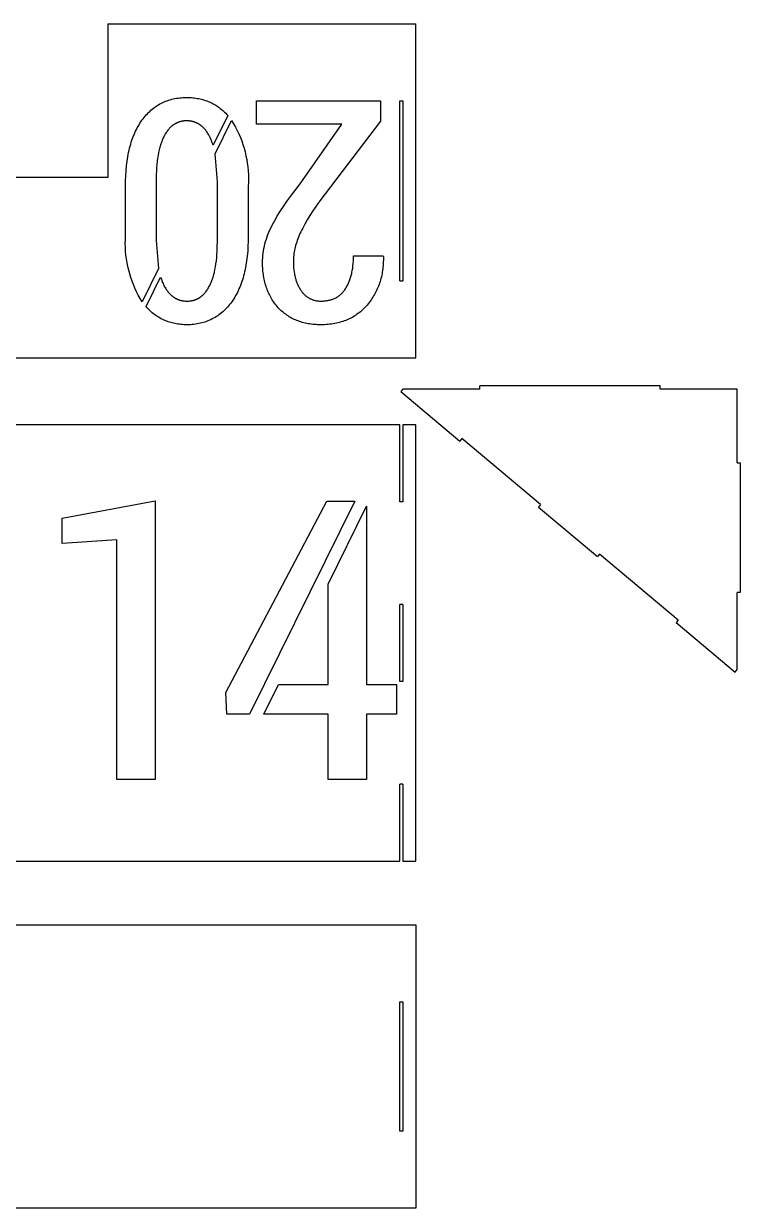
# Model space of a CAD drawing. Header units: inches. Extents: x -28 to 28, y 0 to 215.
# Drawn here: x -0.28 to 27.65, y 169.3 to 215.47 of the extents above; entities that cross this region are included whole.
import ezdxf

# ---------------------------------------------------------------- set-up
doc = ezdxf.new("R2010")
doc.units = ezdxf.units.IN
doc.header["$MEASUREMENT"] = 0
doc.layers.add('Linework', color=7, linetype='Continuous', true_color=0x000000)

msp = doc.modelspace()

# ---------------------------------------------------------------- linework, layer by layer
at = {"layer": 'Linework'}
for p, q in [((3, 215.469), (15, 215.469)), ((3, 215.469), (3, 209.469)), ((15, 202.447), (15, 215.469)), ((5.035, 212.342), (5.089, 212.371)), ((5.089, 212.371), (5.144, 212.398)), ((5.144, 212.398), (5.199, 212.423)), ((5.199, 212.423), (5.256, 212.447)), ((5.256, 212.447), (5.314, 212.468)), ((5.314, 212.468), (5.372, 212.488)), ((5.372, 212.488), (5.431, 212.507)), ((5.431, 212.507), (5.492, 212.523)), ((5.492, 212.523), (5.553, 212.538)), ((5.553, 212.538), (5.615, 212.551)), ((5.615, 212.551), (5.678, 212.562)), ((5.678, 212.562), (5.741, 212.572)), ((5.741, 212.572), (5.806, 212.58)), ((5.806, 212.58), (5.872, 212.586)), ((5.872, 212.586), (5.938, 212.59)), ((5.938, 212.59), (6.006, 212.593)), ((6.006, 212.593), (6.074, 212.593)), ((6.074, 212.593), (6.135, 212.593)), ((6.135, 212.593), (6.195, 212.591)), ((6.195, 212.591), (6.255, 212.587)), ((6.255, 212.587), (6.313, 212.582)), ((6.313, 212.582), (6.372, 212.576)), ((6.372, 212.576), (6.429, 212.569)), ((6.429, 212.569), (6.486, 212.56)), ((6.486, 212.56), (6.542, 212.55)), ((6.542, 212.55), (6.597, 212.538)), ((6.597, 212.538), (6.651, 212.525)), ((6.651, 212.525), (6.705, 212.511)), ((6.705, 212.511), (6.759, 212.495)), ((6.759, 212.495), (6.811, 212.478)), ((6.811, 212.478), (6.863, 212.459)), ((6.863, 212.459), (6.914, 212.439)), ((6.914, 212.439), (6.964, 212.418)), ((6.964, 212.418), (7.014, 212.395)), ((7.014, 212.395), (7.063, 212.371)), ((7.063, 212.371), (7.111, 212.346)), ((8.796, 211.559), (8.796, 212.469)), ((8.796, 212.469), (13.626, 212.469)), ((13.626, 212.469), (13.626, 211.671)), ((14.375, 212.469), (14.5, 212.469)), ((14.375, 205.447), (14.375, 212.469)), ((14.5, 212.469), (14.5, 205.447)), ((4.457, 211.863), (4.5, 211.912)), ((4.5, 211.912), (4.544, 211.96)), ((4.544, 211.96), (4.589, 212.006)), ((4.589, 212.006), (4.635, 212.05)), ((4.635, 212.05), (4.682, 212.093)), ((4.682, 212.093), (4.73, 212.134)), ((4.73, 212.134), (4.778, 212.173)), ((4.778, 212.173), (4.828, 212.21)), ((4.828, 212.21), (4.878, 212.246)), ((4.878, 212.246), (4.93, 212.28)), ((4.93, 212.28), (4.982, 212.312)), ((4.982, 212.312), (5.035, 212.342)), ((7.111, 212.346), (7.159, 212.319)), ((7.159, 212.319), (7.206, 212.291)), ((7.206, 212.291), (7.252, 212.262)), ((7.252, 212.262), (7.297, 212.231)), ((7.297, 212.231), (7.342, 212.199)), ((7.342, 212.199), (7.386, 212.165)), ((7.386, 212.165), (7.429, 212.13)), ((7.429, 212.13), (7.472, 212.094)), ((7.472, 212.094), (7.514, 212.056)), ((7.514, 212.056), (7.555, 212.017)), ((7.555, 212.017), (7.595, 211.977)), ((7.595, 211.977), (7.635, 211.935)), ((7.635, 211.935), (7.674, 211.892)), ((4.148, 211.406), (4.182, 211.469)), ((4.182, 211.469), (4.218, 211.53)), ((4.218, 211.53), (4.255, 211.589)), ((4.255, 211.589), (4.293, 211.647)), ((4.293, 211.647), (4.333, 211.704)), ((4.333, 211.704), (4.373, 211.758)), ((4.373, 211.758), (4.415, 211.811)), ((4.415, 211.811), (4.457, 211.863)), ((5.461, 211.449), (5.436, 211.424)), ((5.474, 211.46), (5.461, 211.449)), ((5.487, 211.471), (5.474, 211.46)), ((5.5, 211.482), (5.487, 211.471)), ((5.513, 211.493), (5.5, 211.482)), ((5.526, 211.503), (5.513, 211.493)), ((5.54, 211.514), (5.526, 211.503)), ((5.553, 211.523), (5.54, 211.514)), ((5.567, 211.533), (5.553, 211.523)), ((5.581, 211.542), (5.567, 211.533)), ((5.595, 211.551), (5.581, 211.542)), ((5.609, 211.56), (5.595, 211.551)), ((5.623, 211.568), (5.609, 211.56)), ((5.637, 211.576), (5.623, 211.568)), ((5.652, 211.584), (5.637, 211.576)), ((5.667, 211.591), (5.652, 211.584)), ((5.681, 211.599), (5.667, 211.591)), ((5.696, 211.605), (5.681, 211.599)), ((5.711, 211.612), (5.696, 211.605)), ((5.726, 211.618), (5.711, 211.612)), ((5.741, 211.624), (5.726, 211.618)), ((5.757, 211.63), (5.741, 211.624)), ((5.772, 211.635), (5.757, 211.63)), ((5.788, 211.641), (5.772, 211.635)), ((5.804, 211.645), (5.788, 211.641)), ((5.82, 211.65), (5.804, 211.645)), ((5.836, 211.654), (5.82, 211.65)), ((5.852, 211.658), (5.836, 211.654)), ((5.868, 211.662), (5.852, 211.658)), ((5.885, 211.665), (5.868, 211.662)), ((5.901, 211.668), (5.885, 211.665)), ((5.918, 211.671), (5.901, 211.668)), ((5.935, 211.674), (5.918, 211.671)), ((5.952, 211.676), (5.935, 211.674)), ((5.969, 211.678), (5.952, 211.676)), ((5.986, 211.679), (5.969, 211.678)), ((6.003, 211.681), (5.986, 211.679)), ((6.038, 211.682), (6.003, 211.681)), ((6.074, 211.683), (6.038, 211.682)), ((6.11, 211.682), (6.074, 211.683)), ((6.145, 211.681), (6.11, 211.682)), ((6.18, 211.678), (6.145, 211.681)), ((6.197, 211.676), (6.18, 211.678)), ((6.215, 211.674), (6.197, 211.676)), ((6.232, 211.671), (6.215, 211.674)), ((6.248, 211.668), (6.232, 211.671)), ((6.265, 211.665), (6.248, 211.668)), ((6.282, 211.662), (6.265, 211.665)), ((6.298, 211.658), (6.282, 211.662)), ((6.315, 211.654), (6.298, 211.658)), ((6.331, 211.65), (6.315, 211.654)), ((6.347, 211.645), (6.331, 211.65)), ((6.363, 211.64), (6.347, 211.645)), ((6.379, 211.635), (6.363, 211.64)), ((6.394, 211.63), (6.379, 211.635)), ((6.41, 211.624), (6.394, 211.63)), ((6.425, 211.618), (6.41, 211.624)), ((6.441, 211.612), (6.425, 211.618)), ((6.456, 211.605), (6.441, 211.612)), ((6.471, 211.598), (6.456, 211.605)), ((6.486, 211.591), (6.471, 211.598)), ((6.5, 211.583), (6.486, 211.591)), ((6.515, 211.576), (6.5, 211.583)), ((6.529, 211.568), (6.515, 211.576)), ((6.544, 211.559), (6.529, 211.568)), ((6.558, 211.55), (6.544, 211.559)), ((6.572, 211.541), (6.558, 211.55)), ((6.586, 211.532), (6.572, 211.541)), ((6.6, 211.523), (6.586, 211.532)), ((6.614, 211.513), (6.6, 211.523)), ((6.627, 211.503), (6.614, 211.513)), ((6.641, 211.492), (6.627, 211.503)), ((6.654, 211.481), (6.641, 211.492)), ((6.667, 211.47), (6.654, 211.481)), ((6.68, 211.459), (6.667, 211.47)), ((6.693, 211.447), (6.68, 211.459)), ((6.719, 211.423), (6.693, 211.447)), ((7.674, 211.892), (7.103, 210.733)), ((7.185, 210.4), (7.827, 211.701)), ((7.827, 211.701), (7.904, 211.573)), ((7.904, 211.573), (7.976, 211.443)), ((7.976, 211.443), (8.044, 211.31)), ((12.124, 211.559), (8.796, 211.559)), ((10.499, 209.223), (12.124, 211.559)), ((13.626, 211.671), (11.261, 208.561)), ((3.942, 210.926), (3.968, 210.999)), ((3.968, 210.999), (3.994, 211.071)), ((3.994, 211.071), (4.023, 211.141)), ((4.023, 211.141), (4.052, 211.21)), ((4.052, 211.21), (4.083, 211.277)), ((4.083, 211.277), (4.115, 211.342)), ((4.115, 211.342), (4.148, 211.406)), ((5.156, 211.006), (5.138, 210.965)), ((5.174, 211.045), (5.156, 211.006)), ((5.193, 211.083), (5.174, 211.045)), ((5.212, 211.12), (5.193, 211.083)), ((5.232, 211.155), (5.212, 211.12)), ((5.253, 211.19), (5.232, 211.155)), ((5.274, 211.223), (5.253, 211.19)), ((5.296, 211.256), (5.274, 211.223)), ((5.318, 211.287), (5.296, 211.256)), ((5.34, 211.317), (5.318, 211.287)), ((5.363, 211.345), (5.34, 211.317)), ((5.387, 211.373), (5.363, 211.345)), ((5.411, 211.399), (5.387, 211.373)), ((5.436, 211.424), (5.411, 211.399)), ((6.744, 211.398), (6.719, 211.423)), ((6.768, 211.371), (6.744, 211.398)), ((6.792, 211.344), (6.768, 211.371)), ((6.815, 211.315), (6.792, 211.344)), ((6.838, 211.285), (6.815, 211.315)), ((6.86, 211.254), (6.838, 211.285)), ((6.882, 211.221), (6.86, 211.254)), ((6.903, 211.188), (6.882, 211.221)), ((6.924, 211.153), (6.903, 211.188)), ((6.944, 211.117), (6.924, 211.153)), ((6.964, 211.08), (6.944, 211.117)), ((6.984, 211.038), (6.964, 211.08)), ((7.004, 210.996), (6.984, 211.038)), ((7.023, 210.953), (7.004, 210.996)), ((8.044, 211.31), (8.107, 211.175)), ((8.107, 211.175), (8.166, 211.038)), ((8.166, 211.038), (8.219, 210.899)), ((3.814, 210.455), (3.832, 210.537)), ((3.832, 210.537), (3.852, 210.618)), ((3.852, 210.618), (3.872, 210.697)), ((3.872, 210.697), (3.894, 210.775)), ((3.894, 210.775), (3.917, 210.851)), ((3.917, 210.851), (3.942, 210.926)), ((5.006, 210.552), (4.983, 210.447)), ((5.031, 210.651), (5.006, 210.552)), ((5.044, 210.7), (5.031, 210.651)), ((5.058, 210.747), (5.044, 210.7)), ((5.073, 210.793), (5.058, 210.747)), ((5.089, 210.838), (5.073, 210.793)), ((5.104, 210.881), (5.089, 210.838)), ((5.121, 210.924), (5.104, 210.881)), ((5.138, 210.965), (5.121, 210.924)), ((7.041, 210.91), (7.023, 210.953)), ((7.058, 210.866), (7.041, 210.91)), ((7.074, 210.822), (7.058, 210.866)), ((7.089, 210.778), (7.074, 210.822)), ((7.103, 210.733), (7.089, 210.778)), ((8.219, 210.899), (8.268, 210.758)), ((8.268, 210.758), (8.312, 210.615)), ((8.312, 210.615), (8.351, 210.471)), ((3.731, 209.928), (3.754, 210.11)), ((3.754, 210.11), (3.781, 210.285)), ((3.781, 210.285), (3.797, 210.371)), ((3.797, 210.371), (3.814, 210.455)), ((4.929, 210.108), (4.916, 209.985)), ((4.944, 210.225), (4.929, 210.108)), ((4.962, 210.339), (4.944, 210.225)), ((4.983, 210.447), (4.962, 210.339)), ((7.274, 209.306), (7.185, 210.4)), ((8.351, 210.471), (8.385, 210.326)), ((8.385, 210.326), (8.414, 210.18)), ((8.414, 210.18), (8.438, 210.033)), ((3.701, 209.547), (3.714, 209.741)), ((3.714, 209.741), (3.731, 209.928)), ((4.896, 209.727), (4.89, 209.591)), ((4.905, 209.858), (4.896, 209.727)), ((4.916, 209.985), (4.905, 209.858)), ((8.438, 210.033), (8.457, 209.885)), ((8.457, 209.885), (8.471, 209.736)), ((8.471, 209.736), (8.48, 209.588)), ((0, 209.469), (-3, 209.469)), ((3, 209.469), (0, 209.469)), ((3.691, 209.141), (3.694, 209.347)), ((3.691, 207.195), (3.691, 209.141)), ((3.694, 209.347), (3.701, 209.547)), ((4.89, 209.591), (4.886, 209.306)), ((4.886, 209.306), (4.886, 207.024)), ((7.274, 207.024), (7.274, 209.306)), ((8.481, 209.29), (8.474, 209.141)), ((8.474, 209.141), (8.474, 207.195)), ((8.48, 209.588), (8.483, 209.439)), ((8.483, 209.439), (8.481, 209.29)), ((10.325, 209.004), (10.499, 209.223)), ((10.01, 208.582), (10.162, 208.79)), ((10.162, 208.79), (10.325, 209.004)), ((9.737, 208.181), (9.868, 208.379)), ((9.868, 208.379), (10.01, 208.582)), ((11.261, 208.561), (10.996, 208.174)), ((9.408, 207.618), (9.507, 207.8)), ((9.507, 207.8), (9.617, 207.988)), ((9.617, 207.988), (9.737, 208.181)), ((10.774, 207.821), (10.679, 207.658)), ((10.88, 207.993), (10.774, 207.821)), ((10.996, 208.174), (10.88, 207.993)), ((9.243, 207.258), (9.28, 207.348)), ((9.28, 207.348), (9.32, 207.438)), ((9.32, 207.438), (9.362, 207.528)), ((9.362, 207.528), (9.408, 207.618)), ((10.49, 207.289), (10.46, 207.222)), ((10.522, 207.359), (10.49, 207.289)), ((10.558, 207.43), (10.522, 207.359)), ((10.596, 207.504), (10.558, 207.43)), ((10.679, 207.658), (10.596, 207.504)), ((3.683, 206.897), (3.685, 207.046)), ((3.687, 206.748), (3.683, 206.897)), ((3.685, 207.046), (3.691, 207.195)), ((4.886, 207.024), (4.976, 205.926)), ((7.269, 206.742), (7.274, 207.024)), ((8.472, 206.991), (8.464, 206.792)), ((8.474, 207.195), (8.472, 206.991)), ((9.104, 206.803), (9.126, 206.895)), ((9.126, 206.895), (9.151, 206.986)), ((9.151, 206.986), (9.179, 207.076)), ((9.179, 207.076), (9.21, 207.167)), ((9.21, 207.167), (9.243, 207.258)), ((10.321, 206.83), (10.305, 206.765)), ((10.34, 206.894), (10.321, 206.83)), ((10.361, 206.959), (10.34, 206.894)), ((10.383, 207.025), (10.361, 206.959)), ((10.407, 207.09), (10.383, 207.025)), ((10.433, 207.156), (10.407, 207.09)), ((10.46, 207.222), (10.433, 207.156)), ((3.695, 206.6), (3.687, 206.748)), ((3.709, 206.451), (3.695, 206.6)), ((3.728, 206.303), (3.709, 206.451)), ((7.244, 206.351), (7.255, 206.477)), ((7.255, 206.477), (7.263, 206.607)), ((7.263, 206.607), (7.269, 206.742)), ((8.434, 206.412), (8.411, 206.231)), ((8.452, 206.599), (8.434, 206.412)), ((8.464, 206.792), (8.452, 206.599)), ((9.038, 206.345), (9.045, 206.437)), ((9.045, 206.437), (9.056, 206.529)), ((9.056, 206.529), (9.069, 206.621)), ((9.069, 206.621), (9.085, 206.712)), ((9.085, 206.712), (9.104, 206.803)), ((10.241, 206.384), (10.236, 206.321)), ((10.247, 206.447), (10.241, 206.384)), ((10.255, 206.51), (10.247, 206.447)), ((10.265, 206.573), (10.255, 206.51)), ((10.276, 206.637), (10.265, 206.573)), ((10.289, 206.701), (10.276, 206.637)), ((10.305, 206.765), (10.289, 206.701)), ((12.573, 206.32), (12.574, 206.421)), ((12.574, 206.421), (13.727, 206.421)), ((13.727, 206.421), (13.739, 206.391)), ((13.739, 206.391), (13.739, 206.322)), ((3.752, 206.156), (3.728, 206.303)), ((3.781, 206.01), (3.752, 206.156)), ((3.815, 205.865), (3.781, 206.01)), ((4.976, 205.926), (4.339, 204.635)), ((7.178, 205.892), (7.198, 206)), ((7.198, 206), (7.216, 206.113)), ((7.216, 206.113), (7.231, 206.23)), ((7.231, 206.23), (7.244, 206.351)), ((8.368, 205.971), (8.351, 205.888)), ((8.384, 206.057), (8.368, 205.971)), ((8.411, 206.231), (8.384, 206.057)), ((9.032, 206.161), (9.034, 206.253)), ((9.033, 206.093), (9.032, 206.161)), ((9.035, 206.026), (9.033, 206.093)), ((9.034, 206.253), (9.038, 206.345)), ((9.038, 205.959), (9.035, 206.026)), ((9.042, 205.894), (9.038, 205.959)), ((10.236, 206.321), (10.233, 206.258)), ((10.233, 206.258), (10.233, 206.196)), ((10.233, 206.196), (10.234, 206.112)), ((10.234, 206.112), (10.237, 206.03)), ((10.237, 206.03), (10.243, 205.95)), ((10.243, 205.95), (10.25, 205.872)), ((12.529, 205.857), (12.543, 205.944)), ((12.543, 205.944), (12.554, 206.034)), ((12.554, 206.034), (12.563, 206.127)), ((12.563, 206.127), (12.569, 206.222)), ((12.569, 206.222), (12.573, 206.32)), ((13.716, 205.919), (13.708, 205.854)), ((13.724, 205.985), (13.716, 205.919)), ((13.729, 206.051), (13.724, 205.985)), ((13.734, 206.117), (13.729, 206.051)), ((13.737, 206.185), (13.734, 206.117)), ((13.739, 206.253), (13.737, 206.185)), ((13.739, 206.322), (13.739, 206.253)), ((3.854, 205.721), (3.815, 205.865)), ((3.898, 205.579), (3.854, 205.721)), ((3.947, 205.438), (3.898, 205.579)), ((4.001, 205.299), (3.947, 205.438)), ((4.491, 204.444), (5.059, 205.594)), ((5.059, 205.594), (5.073, 205.551)), ((5.073, 205.551), (5.088, 205.508)), ((5.088, 205.508), (5.103, 205.465)), ((5.103, 205.465), (5.12, 205.422)), ((7.041, 205.418), (7.057, 205.46)), ((7.057, 205.46), (7.073, 205.504)), ((7.073, 205.504), (7.088, 205.549)), ((7.088, 205.549), (7.103, 205.594)), ((7.103, 205.594), (7.117, 205.641)), ((7.117, 205.641), (7.13, 205.689)), ((7.13, 205.689), (7.155, 205.789)), ((7.155, 205.789), (7.178, 205.892)), ((8.247, 205.491), (8.223, 205.417)), ((8.271, 205.568), (8.247, 205.491)), ((8.293, 205.645), (8.271, 205.568)), ((8.313, 205.725), (8.293, 205.645)), ((8.333, 205.805), (8.313, 205.725)), ((8.351, 205.888), (8.333, 205.805)), ((9.047, 205.829), (9.042, 205.894)), ((9.054, 205.766), (9.047, 205.829)), ((9.062, 205.703), (9.054, 205.766)), ((9.071, 205.641), (9.062, 205.703)), ((9.081, 205.579), (9.071, 205.641)), ((9.092, 205.519), (9.081, 205.579)), ((9.105, 205.459), (9.092, 205.519)), ((9.118, 205.401), (9.105, 205.459)), ((10.25, 205.872), (10.261, 205.796)), ((10.261, 205.796), (10.273, 205.722)), ((10.273, 205.722), (10.28, 205.685)), ((10.28, 205.685), (10.287, 205.649)), ((10.287, 205.649), (10.296, 205.614)), ((10.296, 205.614), (10.304, 205.579)), ((10.304, 205.579), (10.313, 205.545)), ((10.313, 205.545), (10.323, 205.511)), ((10.323, 205.511), (10.334, 205.477)), ((10.334, 205.477), (10.345, 205.444)), ((10.345, 205.444), (10.356, 205.412)), ((12.41, 205.425), (12.424, 205.461)), ((12.424, 205.461), (12.438, 205.498)), ((12.438, 205.498), (12.45, 205.535)), ((12.45, 205.535), (12.462, 205.573)), ((12.462, 205.573), (12.474, 205.611)), ((12.474, 205.611), (12.485, 205.651)), ((12.485, 205.651), (12.495, 205.691)), ((12.495, 205.691), (12.504, 205.731)), ((12.504, 205.731), (12.513, 205.773)), ((12.513, 205.773), (12.529, 205.857)), ((13.629, 205.48), (13.611, 205.42)), ((13.646, 205.541), (13.629, 205.48)), ((13.661, 205.602), (13.646, 205.541)), ((13.675, 205.664), (13.661, 205.602)), ((13.687, 205.727), (13.675, 205.664)), ((13.698, 205.79), (13.687, 205.727)), ((13.708, 205.854), (13.698, 205.79)), ((14.375, 205.447), (14.5, 205.447)), ((4.059, 205.161), (4.001, 205.299)), ((4.122, 205.026), (4.059, 205.161)), ((4.19, 204.894), (4.122, 205.026)), ((5.12, 205.422), (5.138, 205.38)), ((5.138, 205.38), (5.156, 205.338)), ((5.156, 205.338), (5.176, 205.297)), ((5.176, 205.297), (5.196, 205.256)), ((5.196, 205.256), (5.216, 205.219)), ((5.216, 205.219), (5.236, 205.184)), ((5.236, 205.184), (5.257, 205.149)), ((5.257, 205.149), (5.278, 205.116)), ((5.278, 205.116), (5.3, 205.084)), ((5.3, 205.084), (5.322, 205.053)), ((5.322, 205.053), (5.345, 205.023)), ((5.345, 205.023), (5.368, 204.995)), ((5.368, 204.995), (5.392, 204.967)), ((6.777, 204.969), (6.8, 204.997)), ((6.8, 204.997), (6.823, 205.025)), ((6.823, 205.025), (6.846, 205.055)), ((6.846, 205.055), (6.868, 205.086)), ((6.868, 205.086), (6.889, 205.118)), ((6.889, 205.118), (6.91, 205.152)), ((6.91, 205.152), (6.931, 205.186)), ((6.931, 205.186), (6.95, 205.222)), ((6.95, 205.222), (6.97, 205.259)), ((6.97, 205.259), (6.988, 205.297)), ((6.988, 205.297), (7.007, 205.336)), ((7.007, 205.336), (7.024, 205.377)), ((7.024, 205.377), (7.041, 205.418)), ((8.049, 204.999), (8.016, 204.935)), ((8.081, 205.065), (8.049, 204.999)), ((8.112, 205.132), (8.081, 205.065)), ((8.141, 205.201), (8.112, 205.132)), ((8.17, 205.271), (8.141, 205.201)), ((8.197, 205.343), (8.17, 205.271)), ((8.223, 205.417), (8.197, 205.343)), ((9.133, 205.343), (9.118, 205.401)), ((9.149, 205.286), (9.133, 205.343)), ((9.167, 205.229), (9.149, 205.286)), ((9.185, 205.174), (9.167, 205.229)), ((9.205, 205.12), (9.185, 205.174)), ((9.226, 205.066), (9.205, 205.12)), ((9.248, 205.013), (9.226, 205.066)), ((9.271, 204.961), (9.248, 205.013)), ((10.356, 205.412), (10.368, 205.38)), ((10.368, 205.38), (10.381, 205.349)), ((10.381, 205.349), (10.394, 205.318)), ((10.394, 205.318), (10.408, 205.287)), ((10.408, 205.287), (10.422, 205.257)), ((10.422, 205.257), (10.437, 205.228)), ((10.437, 205.228), (10.452, 205.199)), ((10.452, 205.199), (10.468, 205.17)), ((10.468, 205.17), (10.485, 205.142)), ((10.485, 205.142), (10.502, 205.115)), ((10.502, 205.115), (10.519, 205.088)), ((10.519, 205.088), (10.537, 205.061)), ((10.537, 205.061), (10.556, 205.036)), ((10.556, 205.036), (10.575, 205.011)), ((10.575, 205.011), (10.594, 204.987)), ((10.594, 204.987), (10.614, 204.964)), ((12.128, 204.971), (12.151, 204.996)), ((12.151, 204.996), (12.173, 205.021)), ((12.173, 205.021), (12.195, 205.047)), ((12.195, 205.047), (12.217, 205.075)), ((12.217, 205.075), (12.237, 205.103)), ((12.237, 205.103), (12.258, 205.132)), ((12.258, 205.132), (12.277, 205.162)), ((12.277, 205.162), (12.296, 205.192)), ((12.296, 205.192), (12.314, 205.224)), ((12.314, 205.224), (12.332, 205.256)), ((12.332, 205.256), (12.349, 205.288)), ((12.349, 205.288), (12.365, 205.321)), ((12.365, 205.321), (12.381, 205.355)), ((12.381, 205.355), (12.396, 205.39)), ((12.396, 205.39), (12.41, 205.425)), ((13.45, 205.02), (13.421, 204.965)), ((13.477, 205.075), (13.45, 205.02)), ((13.503, 205.131), (13.477, 205.075)), ((13.527, 205.187), (13.503, 205.131)), ((13.55, 205.245), (13.527, 205.187)), ((13.572, 205.302), (13.55, 205.245)), ((13.592, 205.361), (13.572, 205.302)), ((13.611, 205.42), (13.592, 205.361)), ((4.262, 204.763), (4.19, 204.894)), ((4.339, 204.635), (4.262, 204.763)), ((5.392, 204.967), (5.416, 204.941)), ((5.416, 204.941), (5.441, 204.916)), ((5.441, 204.916), (5.467, 204.892)), ((5.467, 204.892), (5.48, 204.881)), ((5.48, 204.881), (5.493, 204.869)), ((5.493, 204.869), (5.506, 204.859)), ((5.506, 204.859), (5.519, 204.848)), ((5.519, 204.848), (5.532, 204.838)), ((5.532, 204.838), (5.546, 204.827)), ((5.546, 204.827), (5.56, 204.818)), ((5.56, 204.818), (5.574, 204.808)), ((5.574, 204.808), (5.588, 204.799)), ((5.588, 204.799), (5.602, 204.79)), ((5.602, 204.79), (5.616, 204.782)), ((5.616, 204.782), (5.63, 204.773)), ((5.63, 204.773), (5.645, 204.765)), ((5.645, 204.765), (5.659, 204.758)), ((5.659, 204.758), (5.674, 204.75)), ((5.674, 204.75), (5.689, 204.743)), ((5.689, 204.743), (5.704, 204.736)), ((5.704, 204.736), (5.719, 204.73)), ((5.719, 204.73), (5.734, 204.723)), ((5.734, 204.723), (5.75, 204.717)), ((5.75, 204.717), (5.765, 204.712)), ((5.765, 204.712), (5.781, 204.706)), ((5.781, 204.706), (5.797, 204.701)), ((5.797, 204.701), (5.813, 204.696)), ((5.813, 204.696), (5.829, 204.692)), ((5.829, 204.692), (5.845, 204.688)), ((5.845, 204.688), (5.861, 204.684)), ((5.861, 204.684), (5.878, 204.68)), ((5.878, 204.68), (5.895, 204.677)), ((5.895, 204.677), (5.911, 204.674)), ((5.911, 204.674), (5.928, 204.671)), ((5.928, 204.671), (5.945, 204.668)), ((5.945, 204.668), (5.962, 204.666)), ((5.962, 204.666), (5.98, 204.664)), ((5.98, 204.664), (6.014, 204.661)), ((6.014, 204.661), (6.05, 204.66)), ((6.05, 204.66), (6.086, 204.659)), ((6.086, 204.659), (6.122, 204.66)), ((6.122, 204.66), (6.157, 204.661)), ((6.157, 204.661), (6.192, 204.664)), ((6.192, 204.664), (6.209, 204.666)), ((6.209, 204.666), (6.226, 204.668)), ((6.226, 204.668), (6.243, 204.671)), ((6.243, 204.671), (6.26, 204.674)), ((6.26, 204.674), (6.277, 204.677)), ((6.277, 204.677), (6.293, 204.68)), ((6.293, 204.68), (6.31, 204.684)), ((6.31, 204.684), (6.326, 204.688)), ((6.326, 204.688), (6.342, 204.692)), ((6.342, 204.692), (6.358, 204.696)), ((6.358, 204.696), (6.374, 204.701)), ((6.374, 204.701), (6.39, 204.706)), ((6.39, 204.706), (6.406, 204.712)), ((6.406, 204.712), (6.421, 204.718)), ((6.421, 204.718), (6.436, 204.724)), ((6.436, 204.724), (6.452, 204.73)), ((6.452, 204.73), (6.467, 204.736)), ((6.467, 204.736), (6.482, 204.743)), ((6.482, 204.743), (6.497, 204.751)), ((6.497, 204.751), (6.511, 204.758)), ((6.511, 204.758), (6.526, 204.766)), ((6.526, 204.766), (6.54, 204.774)), ((6.54, 204.774), (6.554, 204.782)), ((6.554, 204.782), (6.569, 204.791)), ((6.569, 204.791), (6.583, 204.8)), ((6.583, 204.8), (6.596, 204.809)), ((6.596, 204.809), (6.61, 204.819)), ((6.61, 204.819), (6.624, 204.828)), ((6.624, 204.828), (6.637, 204.838)), ((6.637, 204.838), (6.651, 204.849)), ((6.651, 204.849), (6.664, 204.86)), ((6.664, 204.86), (6.677, 204.871)), ((6.677, 204.871), (6.69, 204.882)), ((6.69, 204.882), (6.703, 204.893)), ((6.703, 204.893), (6.715, 204.905)), ((6.715, 204.905), (6.728, 204.917)), ((6.728, 204.917), (6.753, 204.943)), ((6.753, 204.943), (6.777, 204.969)), ((7.748, 204.526), (7.705, 204.475)), ((7.789, 204.58), (7.748, 204.526)), ((7.83, 204.635), (7.789, 204.58)), ((7.87, 204.692), (7.83, 204.635)), ((7.908, 204.751), (7.87, 204.692)), ((7.945, 204.811), (7.908, 204.751)), ((7.981, 204.872), (7.945, 204.811)), ((8.016, 204.935), (7.981, 204.872)), ((9.296, 204.91), (9.271, 204.961)), ((9.322, 204.859), (9.296, 204.91)), ((9.348, 204.81), (9.322, 204.859)), ((9.376, 204.761), (9.348, 204.81)), ((9.406, 204.713), (9.376, 204.761)), ((9.436, 204.666), (9.406, 204.713)), ((9.468, 204.62), (9.436, 204.666)), ((9.501, 204.575), (9.468, 204.62)), ((9.535, 204.53), (9.501, 204.575)), ((9.57, 204.487), (9.535, 204.53)), ((10.614, 204.964), (10.634, 204.942)), ((10.634, 204.942), (10.655, 204.921)), ((10.655, 204.921), (10.676, 204.9)), ((10.676, 204.9), (10.698, 204.88)), ((10.698, 204.88), (10.72, 204.862)), ((10.72, 204.862), (10.742, 204.844)), ((10.742, 204.844), (10.765, 204.826)), ((10.765, 204.826), (10.788, 204.81)), ((10.788, 204.81), (10.811, 204.795)), ((10.811, 204.795), (10.836, 204.78)), ((10.836, 204.78), (10.86, 204.766)), ((10.86, 204.766), (10.885, 204.753)), ((10.885, 204.753), (10.91, 204.741)), ((10.91, 204.741), (10.936, 204.73)), ((10.936, 204.73), (10.962, 204.719)), ((10.962, 204.719), (10.989, 204.71)), ((10.989, 204.71), (11.016, 204.701)), ((11.016, 204.701), (11.043, 204.693)), ((11.043, 204.693), (11.071, 204.686)), ((11.071, 204.686), (11.099, 204.679)), ((11.099, 204.679), (11.128, 204.674)), ((11.128, 204.674), (11.157, 204.669)), ((11.157, 204.669), (11.186, 204.666)), ((11.186, 204.666), (11.216, 204.663)), ((11.216, 204.663), (11.247, 204.661)), ((11.247, 204.661), (11.277, 204.659)), ((11.277, 204.659), (11.309, 204.659)), ((11.309, 204.659), (11.348, 204.659)), ((11.348, 204.659), (11.386, 204.661)), ((11.386, 204.661), (11.424, 204.663)), ((11.424, 204.663), (11.462, 204.666)), ((11.462, 204.666), (11.499, 204.67)), ((11.499, 204.67), (11.535, 204.676)), ((11.535, 204.676), (11.57, 204.682)), ((11.57, 204.682), (11.605, 204.689)), ((11.605, 204.689), (11.639, 204.696)), ((11.639, 204.696), (11.673, 204.705)), ((11.673, 204.705), (11.706, 204.715)), ((11.706, 204.715), (11.739, 204.725)), ((11.739, 204.725), (11.77, 204.737)), ((11.77, 204.737), (11.802, 204.749)), ((11.802, 204.749), (11.832, 204.763)), ((11.832, 204.763), (11.862, 204.777)), ((11.862, 204.777), (11.891, 204.792)), ((11.891, 204.792), (11.92, 204.809)), ((11.92, 204.809), (11.948, 204.826)), ((11.948, 204.826), (11.976, 204.844)), ((11.976, 204.844), (12.003, 204.863)), ((12.003, 204.863), (12.029, 204.883)), ((12.029, 204.883), (12.055, 204.903)), ((12.055, 204.903), (12.08, 204.925)), ((12.08, 204.925), (12.104, 204.948)), ((12.104, 204.948), (12.128, 204.971)), ((13.146, 204.554), (13.106, 204.505)), ((13.185, 204.603), (13.146, 204.554)), ((13.223, 204.652), (13.185, 204.603)), ((13.259, 204.703), (13.223, 204.652)), ((13.294, 204.754), (13.259, 204.703)), ((13.328, 204.806), (13.294, 204.754)), ((13.361, 204.858), (13.328, 204.806)), ((13.392, 204.911), (13.361, 204.858)), ((13.421, 204.965), (13.392, 204.911)), ((4.53, 204.4), (4.491, 204.444)), ((4.57, 204.358), (4.53, 204.4)), ((4.61, 204.317), (4.57, 204.358)), ((4.651, 204.278), (4.61, 204.317)), ((4.693, 204.24), (4.651, 204.278)), ((4.736, 204.203), (4.693, 204.24)), ((4.779, 204.168), (4.736, 204.203)), ((4.823, 204.134), (4.779, 204.168)), ((4.867, 204.102), (4.823, 204.134)), ((4.913, 204.071), (4.867, 204.102)), ((4.959, 204.041), (4.913, 204.071)), ((7.231, 204.053), (7.179, 204.021)), ((7.283, 204.088), (7.231, 204.053)), ((7.333, 204.124), (7.283, 204.088)), ((7.383, 204.161), (7.333, 204.124)), ((7.431, 204.201), (7.383, 204.161)), ((7.479, 204.242), (7.431, 204.201)), ((7.526, 204.285), (7.479, 204.242)), ((7.572, 204.33), (7.526, 204.285)), ((7.617, 204.376), (7.572, 204.33)), ((7.662, 204.425), (7.617, 204.376)), ((7.705, 204.475), (7.662, 204.425)), ((9.607, 204.444), (9.57, 204.487)), ((9.644, 204.402), (9.607, 204.444)), ((9.683, 204.361), (9.644, 204.402)), ((9.722, 204.321), (9.683, 204.361)), ((9.763, 204.283), (9.722, 204.321)), ((9.804, 204.246), (9.763, 204.283)), ((9.846, 204.21), (9.804, 204.246)), ((9.889, 204.176), (9.846, 204.21)), ((9.933, 204.143), (9.889, 204.176)), ((9.978, 204.111), (9.933, 204.143)), ((10.023, 204.08), (9.978, 204.111)), ((10.07, 204.051), (10.023, 204.08)), ((12.597, 204.068), (12.546, 204.037)), ((12.648, 204.1), (12.597, 204.068)), ((12.698, 204.134), (12.648, 204.1)), ((12.748, 204.169), (12.698, 204.134)), ((12.796, 204.206), (12.748, 204.169)), ((12.843, 204.244), (12.796, 204.206)), ((12.889, 204.284), (12.843, 204.244)), ((12.934, 204.325), (12.889, 204.284)), ((12.979, 204.368), (12.934, 204.325)), ((13.022, 204.412), (12.979, 204.368)), ((13.064, 204.458), (13.022, 204.412)), ((13.106, 204.505), (13.064, 204.458)), ((5.006, 204.013), (4.959, 204.041)), ((5.053, 203.986), (5.006, 204.013)), ((5.101, 203.96), (5.053, 203.986)), ((5.15, 203.936), (5.101, 203.96)), ((5.199, 203.913), (5.15, 203.936)), ((5.25, 203.892), (5.199, 203.913)), ((5.3, 203.872), (5.25, 203.892)), ((5.352, 203.853), (5.3, 203.872)), ((5.404, 203.836), (5.352, 203.853)), ((5.457, 203.82), (5.404, 203.836)), ((5.511, 203.806), (5.457, 203.82)), ((5.565, 203.793), (5.511, 203.806)), ((5.62, 203.781), (5.565, 203.793)), ((5.676, 203.77), (5.62, 203.781)), ((5.733, 203.761), (5.676, 203.77)), ((5.79, 203.754), (5.733, 203.761)), ((5.847, 203.748), (5.79, 203.754)), ((5.906, 203.743), (5.847, 203.748)), ((5.965, 203.739), (5.906, 203.743)), ((6.025, 203.737), (5.965, 203.739)), ((6.086, 203.737), (6.025, 203.737)), ((6.154, 203.737), (6.086, 203.737)), ((6.221, 203.74), (6.154, 203.737)), ((6.288, 203.745), (6.221, 203.74)), ((6.354, 203.751), (6.288, 203.745)), ((6.418, 203.759), (6.354, 203.751)), ((6.482, 203.768), (6.418, 203.759)), ((6.545, 203.78), (6.482, 203.768)), ((6.607, 203.793), (6.545, 203.78)), ((6.668, 203.808), (6.607, 203.793)), ((6.729, 203.824), (6.668, 203.808)), ((6.788, 203.843), (6.729, 203.824)), ((6.847, 203.863), (6.788, 203.843)), ((6.904, 203.885), (6.847, 203.863)), ((6.961, 203.909), (6.904, 203.885)), ((7.017, 203.934), (6.961, 203.909)), ((7.072, 203.961), (7.017, 203.934)), ((7.126, 203.99), (7.072, 203.961)), ((7.179, 204.021), (7.126, 203.99)), ((10.117, 204.023), (10.07, 204.051)), ((10.165, 203.996), (10.117, 204.023)), ((10.214, 203.971), (10.165, 203.996)), ((10.264, 203.947), (10.214, 203.971)), ((10.315, 203.924), (10.264, 203.947)), ((10.366, 203.903), (10.315, 203.924)), ((10.419, 203.883), (10.366, 203.903)), ((10.472, 203.864), (10.419, 203.883)), ((10.526, 203.846), (10.472, 203.864)), ((10.581, 203.83), (10.526, 203.846)), ((10.637, 203.815), (10.581, 203.83)), ((10.694, 203.802), (10.637, 203.815)), ((10.751, 203.789), (10.694, 203.802)), ((10.81, 203.778), (10.751, 203.789)), ((10.869, 203.768), (10.81, 203.778)), ((10.929, 203.76), (10.869, 203.768)), ((10.99, 203.753), (10.929, 203.76)), ((11.052, 203.747), (10.99, 203.753)), ((11.115, 203.742), (11.052, 203.747)), ((11.179, 203.739), (11.115, 203.742)), ((11.243, 203.737), (11.179, 203.739)), ((11.309, 203.737), (11.243, 203.737)), ((11.379, 203.737), (11.309, 203.737)), ((11.449, 203.74), (11.379, 203.737)), ((11.518, 203.743), (11.449, 203.74)), ((11.586, 203.749), (11.518, 203.743)), ((11.653, 203.755), (11.586, 203.749)), ((11.719, 203.764), (11.653, 203.755)), ((11.785, 203.773), (11.719, 203.764)), ((11.849, 203.785), (11.785, 203.773)), ((11.912, 203.797), (11.849, 203.785)), ((11.974, 203.812), (11.912, 203.797)), ((12.036, 203.827), (11.974, 203.812)), ((12.096, 203.845), (12.036, 203.827)), ((12.156, 203.863), (12.096, 203.845)), ((12.214, 203.884), (12.156, 203.863)), ((12.272, 203.905), (12.214, 203.884)), ((12.328, 203.929), (12.272, 203.905)), ((12.384, 203.954), (12.328, 203.929)), ((12.439, 203.98), (12.384, 203.954)), ((12.493, 204.008), (12.439, 203.98)), ((12.546, 204.037), (12.493, 204.008)), ((-15, 202.447), (15, 202.447)), ((17.5, 201.226), (17.5, 201.351)), ((24.523, 201.351), (17.5, 201.351)), ((24.523, 201.226), (24.523, 201.351)), ((14.5, 201.226), (14.42, 201.13)), ((14.42, 201.13), (16.718, 199.202)), ((17.5, 201.226), (14.5, 201.226)), ((27.523, 201.226), (24.523, 201.226)), ((27.523, 198.351), (27.523, 201.226)), ((14.375, 199.838), (-14.375, 199.838)), ((14.375, 196.838), (14.375, 199.838)), ((15, 199.838), (14.5, 199.838)), ((14.5, 199.838), (14.5, 196.838)), ((15, 182.838), (15, 199.838)), ((16.798, 199.298), (16.718, 199.202)), ((19.862, 196.727), (16.798, 199.298)), ((27.523, 198.351), (27.648, 198.351)), ((27.648, 198.351), (27.648, 193.299)), ((1.225, 196.193), (4.852, 196.879)), ((4.852, 196.879), (4.852, 186.013)), ((7.6, 189.409), (11.539, 196.856)), ((12.626, 196.856), (8.517, 188.56)), ((11.539, 196.856), (12.626, 196.856)), ((14.5, 196.838), (14.375, 196.838)), ((19.862, 196.727), (19.782, 196.631)), ((11.584, 193.626), (13.088, 196.664)), ((13.088, 196.664), (13.088, 189.714)), ((19.782, 196.631), (22.08, 194.702)), ((1.225, 195.218), (1.225, 196.193)), ((3.347, 195.359), (1.225, 195.218)), ((3.347, 186.013), (3.347, 195.359)), ((22.16, 194.798), (22.08, 194.702)), ((25.225, 192.227), (22.16, 194.798)), ((11.584, 189.714), (11.584, 193.626)), ((27.648, 193.299), (27.523, 193.299)), ((27.523, 190.299), (27.523, 193.299)), ((14.5, 192.838), (14.375, 192.838)), ((14.375, 189.838), (14.375, 192.838)), ((14.5, 192.838), (14.5, 189.838)), ((25.225, 192.227), (25.144, 192.131)), ((25.144, 192.131), (27.442, 190.203)), ((27.442, 190.203), (27.523, 190.299)), ((14.5, 189.838), (14.375, 189.838)), ((7.644, 188.56), (7.6, 189.409)), ((9.075, 188.56), (9.647, 189.714)), ((9.647, 189.714), (11.584, 189.714)), ((13.088, 189.714), (14.25, 189.714)), ((14.25, 189.714), (14.25, 188.56)), ((8.517, 188.56), (7.644, 188.56)), ((11.584, 188.56), (9.075, 188.56)), ((11.584, 186.013), (11.584, 188.56)), ((14.25, 188.56), (13.088, 188.56)), ((13.088, 188.56), (13.088, 186.013)), ((4.852, 186.013), (3.347, 186.013)), ((13.088, 186.013), (11.584, 186.013)), ((14.5, 185.838), (14.375, 185.838)), ((14.375, 182.838), (14.375, 185.838)), ((14.5, 185.838), (14.5, 182.838)), ((-14.375, 182.838), (14.375, 182.838)), ((14.5, 182.838), (15, 182.838)), ((-15, 180.356), (15, 180.356)), ((15, 180.356), (15, 169.304)), ((14.375, 172.304), (14.375, 177.356)), ((14.375, 177.356), (14.5, 177.356)), ((14.5, 177.356), (14.5, 172.304)), ((14.5, 172.304), (14.375, 172.304)), ((14.375, 169.304), (-14.375, 169.304)), ((14.5, 169.304), (14.375, 169.304)), ((15, 169.304), (14.5, 169.304))]:
    msp.add_line(p, q, dxfattribs=at)

doc.saveas('drawing.dxf')
